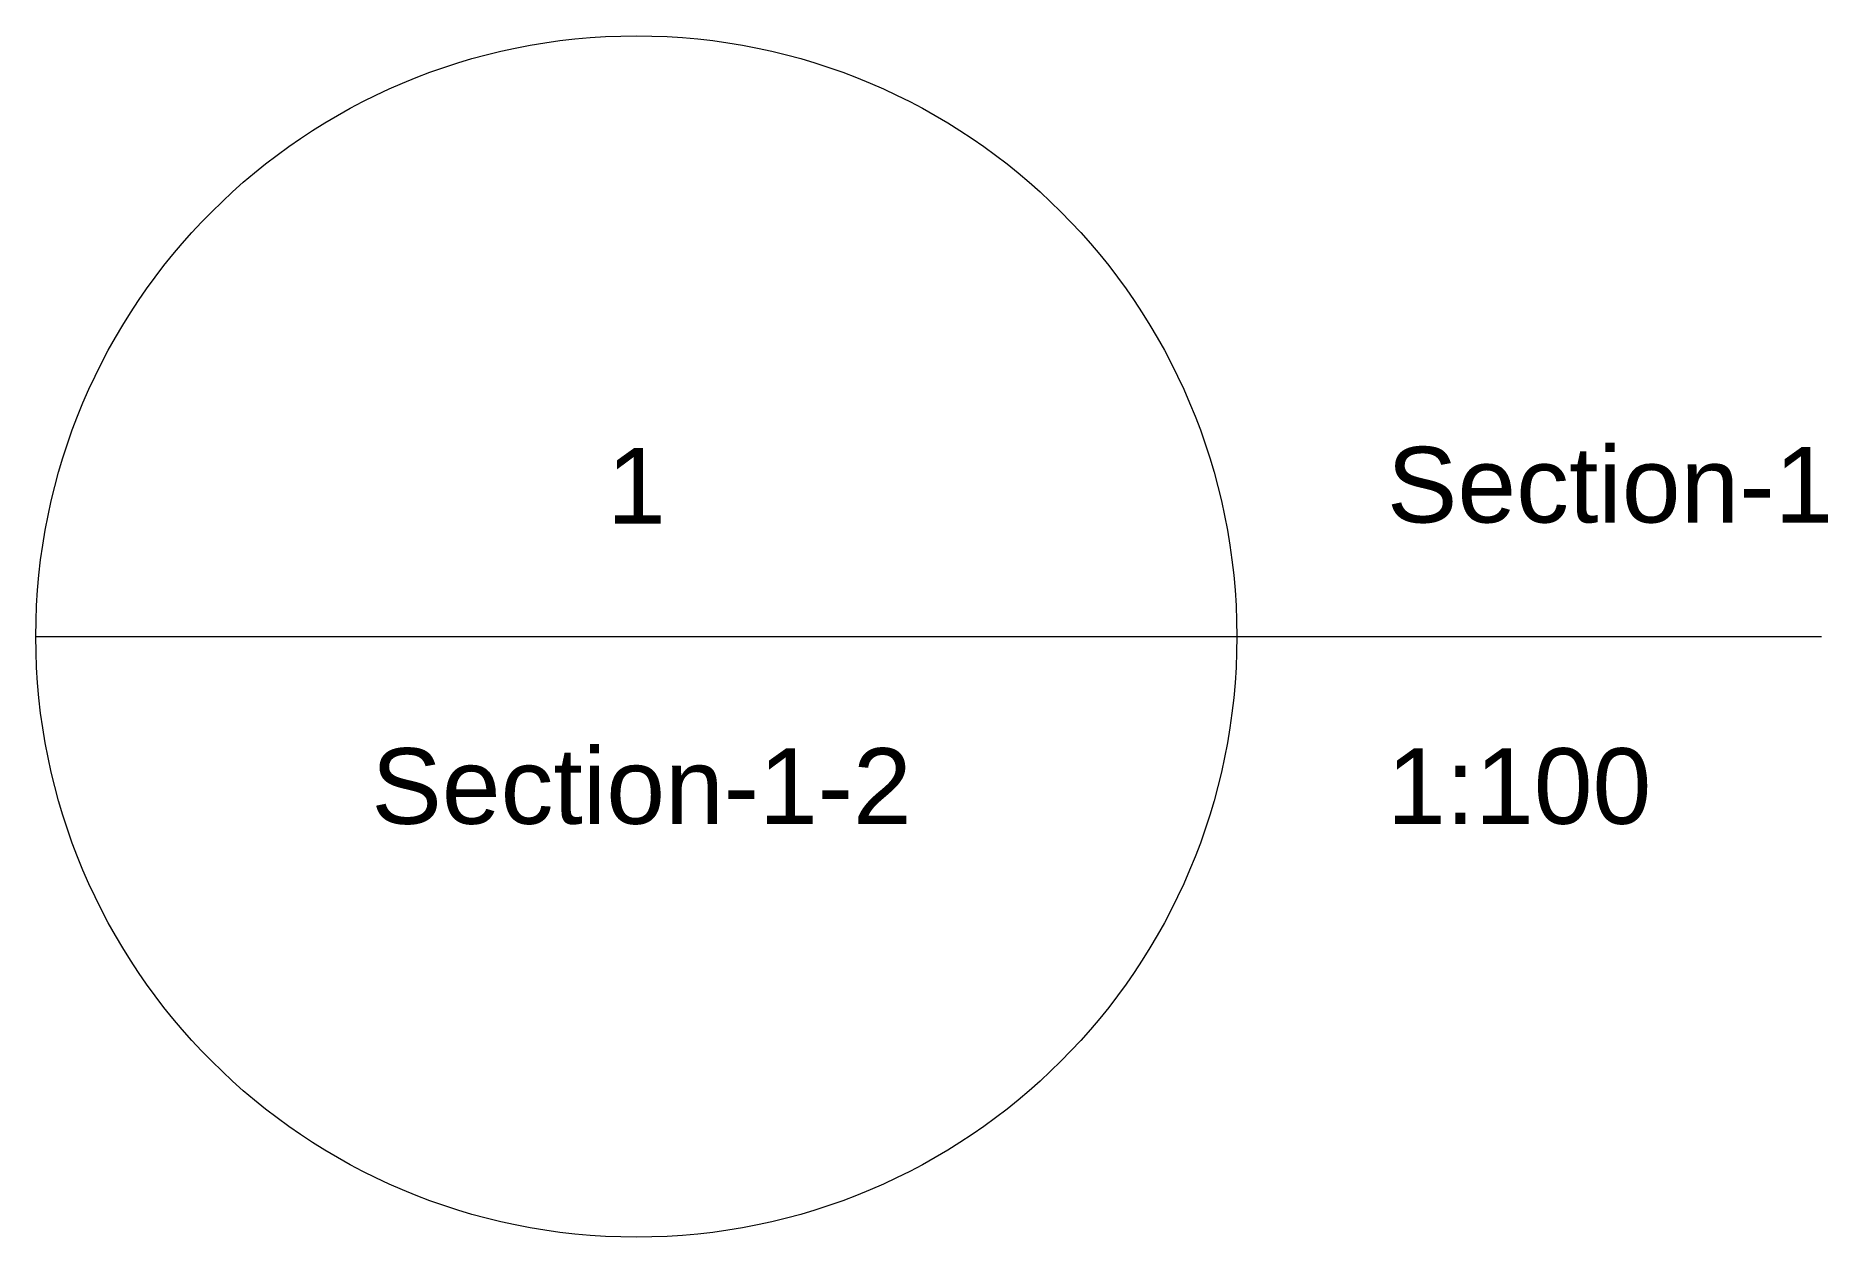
# Paper-space layout 'Section-1-2 [Sheet]' of a CAD drawing. Header units: metres. Extents: x 0.4025 to 0.4261, y 0.2382 to 0.2541.
import ezdxf

# ---------------------------------------------------------------- set-up
doc = ezdxf.new("R2010")
doc.units = ezdxf.units.M
doc.header["$MEASUREMENT"] = 0
doc.layers.add('01_A_AccesTren_t', color=30, linetype='Continuous', lineweight=0)
doc.styles.add('Style-Arial', font='arial.ttf')

# ---------------------------------------------------------------- blocks, each defined once
blk = doc.blocks.new('DrawingTitleBubble_20')
at = {"layer": '01_A_AccesTren_t'}
blk.add_line((-0.008006, 0), (0.007869, 0), dxfattribs=at)
blk.add_circle((-0.000069, 0), 0.007938, dxfattribs=at)
at = {"layer": '01_A_AccesTren_t', "color": 7, "char_height": 0.001524, "style": 'Style-Arial'}
for s, insert, attachment_point in [('\\H0.656168x;1', (-0.000069, 0.001492), 8), ('\\H0.656168x;Section-1-2', (0, -0.001476), 2)]:
    blk.add_mtext(s, dxfattribs=dict(at, insert=insert, attachment_point=attachment_point))
blk = doc.blocks.new('TitleText_20')
at = {"layer": '01_A_AccesTren_t', "color": 7, "insert": (0, 0.001492), "char_height": 0.001524, "attachment_point": 7, "style": 'Style-Arial'}
blk.add_mtext('\\H0.656168x;Section-1', dxfattribs=at)
at = {"layer": '01_A_AccesTren_t', "insert": (0, -0.001476), "char_height": 0.001524, "attachment_point": 1, "style": 'Style-Arial'}
blk.add_mtext('\\H0.656168x;1:100', dxfattribs=at)
blk = doc.blocks.new('*U249')
at = {"layer": '01_A_AccesTren_t'}
blk.add_line((0, 0), (0.015598, 0), dxfattribs=at)
blk.add_blockref('DrawingTitleBubble_20', (0, 0), dxfattribs=at)
at = {"layer": '01_A_AccesTren_t', "color": 7}
blk.add_blockref('TitleText_20', (0.009853, 0), dxfattribs=at)

psp = doc.layouts.new('Section-1-2 [Sheet]')

# ---------------------------------------------------------------- block references
at = {"layer": '01_A_AccesTren_t'}
psp.add_blockref('*U249', (0.410462, 0.246114), dxfattribs=at)

doc.saveas('drawing.dxf')
